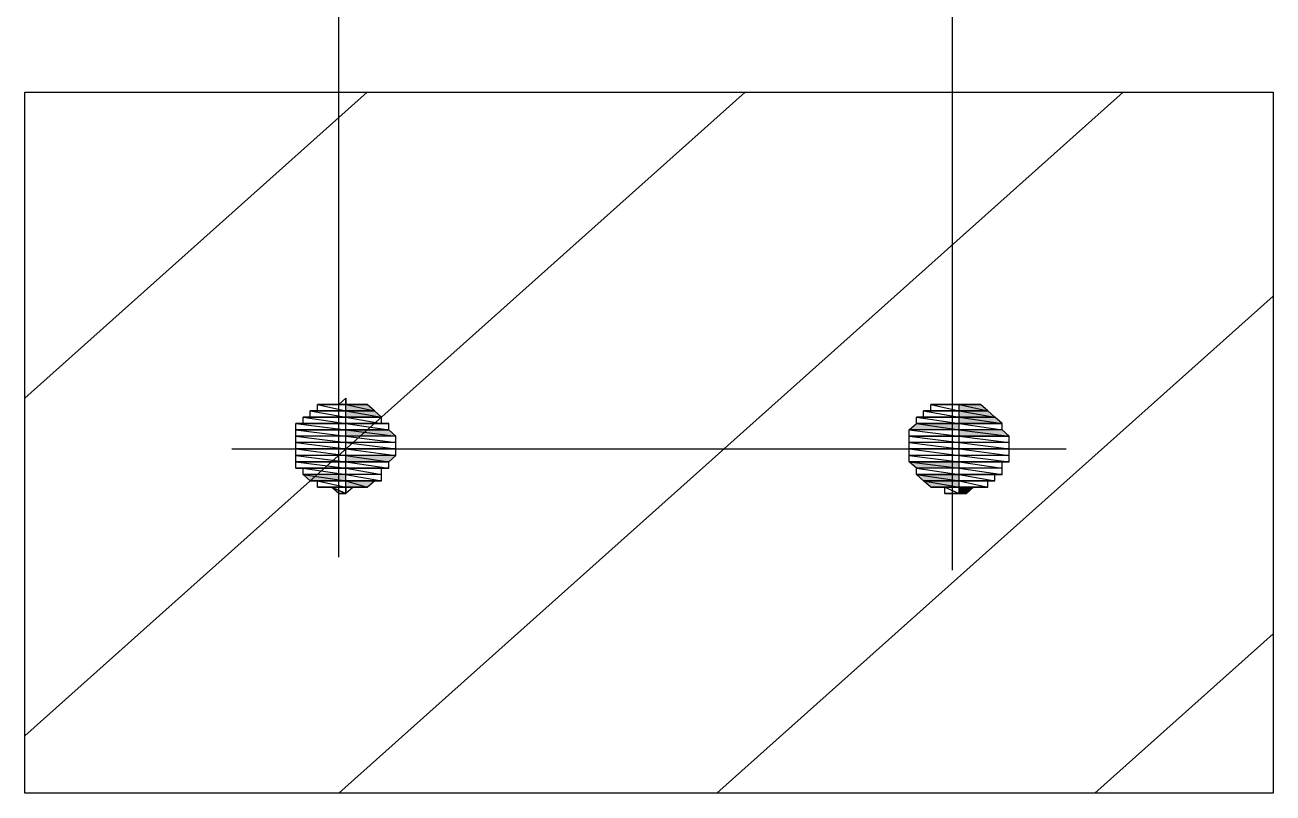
# Model space of a CAD drawing. Header units: millimetres. Extents: x 0 to 420, y 0 to 297.
# Drawn here: x 119.29 to 126.42, y 23 to 27.39 of the extents above; entities that cross this region are included whole.
import ezdxf

# ---------------------------------------------------------------- set-up
doc = ezdxf.new("R2010")
doc.units = ezdxf.units.MM

# ---------------------------------------------------------------- blocks, each defined once
blk = doc.blocks.new('0_TCM_4503_AIVD_AD_NOTE_BLOCK-43707740-2226')
at = {"linetype": 'Continuous'}
for points in [[(121.1269, 25.2197), (121.2899, 25.1833), (121.2491, 25.2197)], [(121.1269, 25.1833), (121.2899, 25.1833), (121.1269, 25.2197)], [(121.1269, 25.1833), (121.3306, 25.147), (121.2899, 25.1833)], [(121.1269, 25.147), (121.3306, 25.147), (121.1269, 25.1833)], [(124.631, 25.2197), (124.794, 25.1833), (124.7533, 25.2197)], [(124.631, 25.1833), (124.794, 25.1833), (124.631, 25.2197)], [(124.631, 25.1833), (124.8348, 25.147), (124.794, 25.1833)], [(124.631, 25.147), (124.8348, 25.147), (124.631, 25.1833)], [(124.3458, 25.0742), (124.631, 25.0742), (124.3866, 25.1106)], [(124.3866, 25.1106), (124.631, 25.0742), (124.631, 25.1106)], [(124.631, 25.147), (124.8755, 25.1106), (124.8348, 25.147)], [(124.631, 25.1106), (124.8755, 25.1106), (124.631, 25.147)], [(121.1269, 25.0742), (121.4121, 25.0378), (121.3714, 25.0742)], [(121.1269, 25.0378), (121.4121, 25.0378), (121.1269, 25.0742)], [(124.631, 25.0742), (124.9163, 25.0378), (124.8755, 25.0742)], [(124.631, 25.0378), (124.9163, 25.0378), (124.631, 25.0742)], [(121.1269, 24.9286), (121.3714, 24.8922), (121.4121, 24.9286)], [(121.1269, 24.8922), (121.3714, 24.8922), (121.1269, 24.9286)], [(124.3458, 24.8922), (124.631, 24.8558), (124.631, 24.8922)], [(124.3866, 24.8558), (124.631, 24.8558), (124.3458, 24.8922)], [(120.8824, 24.8195), (121.1269, 24.7831), (121.1269, 24.8195)], [(120.9232, 24.7831), (121.1269, 24.7831), (120.8824, 24.8195)], [(124.3866, 24.8195), (124.631, 24.7831), (124.631, 24.8195)], [(124.4273, 24.7831), (124.631, 24.7831), (124.3866, 24.8195)], [(121.1269, 24.7831), (121.2491, 24.7467), (121.2899, 24.7831)], [(121.1269, 24.7467), (121.2491, 24.7467), (121.1269, 24.7831)], [(124.4273, 24.7831), (124.631, 24.7467), (124.631, 24.7831)], [(124.4681, 24.7467), (124.631, 24.7467), (124.4273, 24.7831)], [(124.631, 24.7467), (124.6718, 24.7103), (124.7125, 24.7467)], [(124.631, 24.7103), (124.6718, 24.7103), (124.631, 24.7467)]]:
    blk.add_hatch(color=7, dxfattribs=at).paths.add_polyline_path(points)
at = {"color": 7, "linetype": 'Continuous'}
for p, q in [((121.0862, 24.3464), (121.0862, 37.7012)), ((124.5903, 37.7012), (124.5903, 24.2736)), ((119.2933, 23), (119.2933, 27.0028)), ((119.2933, 25.2561), (121.2491, 27.0028)), ((119.2933, 23.3275), (123.4087, 27.0028)), ((119.2933, 27.0028), (126.4239, 27.0028)), ((121.0862, 23), (125.5682, 27.0028)), ((126.4239, 27.0028), (126.4239, 23)), ((123.2457, 23), (126.4239, 25.8383)), ((121.0862, 25.2197), (121.1269, 25.2561)), ((121.1269, 25.2561), (121.1269, 25.2197)), ((121.1269, 25.2197), (121.1269, 25.2561)), ((121.1269, 25.2561), (121.1269, 25.2197)), ((120.9639, 25.1833), (120.9232, 25.1833)), ((120.9232, 25.1833), (121.1269, 25.1833)), ((121.1269, 25.1833), (120.9232, 25.1833)), ((120.9232, 25.1833), (121.1269, 25.147)), ((120.9232, 25.1833), (121.1269, 25.147)), ((120.9232, 25.147), (120.9232, 25.1833)), ((121.1269, 25.2197), (120.9639, 25.2197)), ((120.9639, 25.2197), (121.0047, 25.2197)), ((121.1269, 25.2197), (120.9639, 25.2197)), ((120.9639, 25.2197), (121.1269, 25.1833)), ((120.9639, 25.2197), (121.1269, 25.1833)), ((120.9639, 25.1833), (120.9639, 25.2197)), ((121.1269, 25.1833), (120.9639, 25.1833)), ((121.1269, 25.1833), (120.9639, 25.1833)), ((120.9639, 25.1833), (121.1269, 25.1833)), ((121.1269, 25.1833), (120.9639, 25.1833)), ((121.1269, 25.2197), (121.0047, 25.2197)), ((121.0047, 25.2197), (121.0454, 25.2197)), ((121.1269, 25.2197), (121.0047, 25.2197)), ((121.0047, 25.2197), (121.1269, 25.2197)), ((121.0047, 25.2197), (121.1269, 25.2197)), ((121.0862, 25.2197), (121.0454, 25.2197)), ((121.0454, 25.2197), (121.1269, 25.2197)), ((121.1269, 25.2197), (121.0454, 25.2197)), ((121.0454, 25.2197), (121.1269, 25.2197)), ((121.1269, 25.2197), (121.0454, 25.2197)), ((121.0454, 25.2197), (121.1269, 25.2197)), ((121.0454, 25.2197), (121.1269, 25.2197)), ((121.0454, 25.2197), (121.1269, 25.2197)), ((121.1269, 25.2197), (121.0454, 25.2197)), ((121.1269, 25.2197), (121.0862, 25.2197)), ((121.1269, 25.2197), (121.0862, 25.2197)), ((121.0862, 25.2197), (121.1269, 25.2197)), ((121.1269, 25.2197), (121.0862, 25.2197)), ((121.1269, 25.2197), (121.1676, 25.2197)), ((121.1676, 25.2197), (121.1269, 25.2197)), ((121.1676, 25.2197), (121.1269, 25.2197)), ((121.1269, 25.2197), (121.1676, 25.2197)), ((121.2084, 25.2197), (121.1269, 25.2197)), ((121.1269, 25.2197), (121.2084, 25.2197)), ((121.1269, 25.2197), (121.2084, 25.2197)), ((121.2084, 25.2197), (121.1269, 25.2197)), ((121.2084, 25.2197), (121.1269, 25.2197)), ((121.1269, 25.2197), (121.2084, 25.2197)), ((121.2084, 25.2197), (121.1269, 25.2197)), ((121.1269, 25.2197), (121.1676, 25.2197)), ((121.2491, 25.2197), (121.1269, 25.2197)), ((121.1269, 25.2197), (121.2491, 25.2197)), ((121.2491, 25.2197), (121.1269, 25.2197)), ((121.1269, 25.2197), (121.2084, 25.2197)), ((121.2491, 25.2197), (121.1269, 25.2197)), ((121.1269, 25.2197), (121.2899, 25.1833)), ((121.1269, 25.2197), (121.2899, 25.1833)), ((121.1269, 25.1833), (121.1269, 25.2197)), ((121.1269, 25.1833), (121.1269, 25.2197)), ((121.2899, 25.1833), (121.1269, 25.1833)), ((121.2899, 25.1833), (121.1269, 25.1833)), ((121.1269, 25.1833), (121.2899, 25.1833)), ((121.1269, 25.1833), (121.2899, 25.1833)), ((121.2899, 25.1833), (121.1269, 25.1833)), ((121.2899, 25.1833), (121.1269, 25.1833)), ((121.1269, 25.1833), (121.3306, 25.147)), ((121.1269, 25.1833), (121.3306, 25.147)), ((121.1269, 25.147), (121.1269, 25.1833)), ((121.1269, 25.147), (121.1269, 25.1833)), ((121.1676, 25.2197), (121.2084, 25.2197)), ((121.2084, 25.2197), (121.2491, 25.2197)), ((121.2899, 25.1833), (121.2491, 25.2197)), ((121.3306, 25.147), (121.2899, 25.1833)), ((124.4681, 25.1833), (124.4273, 25.1833)), ((124.4273, 25.1833), (124.631, 25.1833)), ((124.631, 25.1833), (124.4273, 25.1833)), ((124.4273, 25.1833), (124.631, 25.147)), ((124.4273, 25.1833), (124.631, 25.147)), ((124.4273, 25.147), (124.4273, 25.1833)), ((124.631, 25.2197), (124.4681, 25.2197)), ((124.4681, 25.2197), (124.5088, 25.2197)), ((124.631, 25.2197), (124.4681, 25.2197)), ((124.4681, 25.2197), (124.631, 25.1833)), ((124.4681, 25.2197), (124.631, 25.1833)), ((124.4681, 25.1833), (124.4681, 25.2197)), ((124.631, 25.1833), (124.4681, 25.1833)), ((124.631, 25.1833), (124.4681, 25.1833)), ((124.4681, 25.1833), (124.631, 25.1833)), ((124.631, 25.1833), (124.4681, 25.1833)), ((124.631, 25.2197), (124.5088, 25.2197)), ((124.5088, 25.2197), (124.5495, 25.2197)), ((124.631, 25.2197), (124.5088, 25.2197)), ((124.5088, 25.2197), (124.631, 25.2197)), ((124.5088, 25.2197), (124.631, 25.2197)), ((124.631, 25.2197), (124.5495, 25.2197)), ((124.5495, 25.2197), (124.5903, 25.2197)), ((124.631, 25.2197), (124.5495, 25.2197)), ((124.5495, 25.2197), (124.631, 25.2197)), ((124.631, 25.2197), (124.5495, 25.2197)), ((124.5495, 25.2197), (124.631, 25.2197)), ((124.5495, 25.2197), (124.631, 25.2197)), ((124.5495, 25.2197), (124.631, 25.2197)), ((124.631, 25.2197), (124.5495, 25.2197)), ((124.5903, 25.2197), (124.631, 25.2197)), ((124.631, 25.2197), (124.5903, 25.2197)), ((124.5903, 25.2197), (124.631, 25.2197)), ((124.5903, 25.2197), (124.631, 25.2197)), ((124.631, 25.2197), (124.5903, 25.2197)), ((124.631, 25.1833), (124.631, 25.2197)), ((124.631, 25.2197), (124.6718, 25.2197)), ((124.6718, 25.2197), (124.631, 25.2197)), ((124.6718, 25.2197), (124.631, 25.2197)), ((124.631, 25.2197), (124.6718, 25.2197)), ((124.7125, 25.2197), (124.631, 25.2197)), ((124.631, 25.2197), (124.7125, 25.2197)), ((124.631, 25.2197), (124.7125, 25.2197)), ((124.7125, 25.2197), (124.631, 25.2197)), ((124.7125, 25.2197), (124.631, 25.2197)), ((124.631, 25.2197), (124.7125, 25.2197)), ((124.7125, 25.2197), (124.631, 25.2197)), ((124.631, 25.2197), (124.6718, 25.2197)), ((124.7533, 25.2197), (124.631, 25.2197)), ((124.631, 25.2197), (124.7533, 25.2197)), ((124.7533, 25.2197), (124.631, 25.2197)), ((124.631, 25.2197), (124.7125, 25.2197)), ((124.7533, 25.2197), (124.631, 25.2197)), ((124.631, 25.2197), (124.794, 25.1833)), ((124.631, 25.2197), (124.794, 25.1833)), ((124.631, 25.1833), (124.631, 25.2197)), ((124.631, 25.147), (124.631, 25.1833)), ((124.794, 25.1833), (124.631, 25.1833)), ((124.794, 25.1833), (124.631, 25.1833)), ((124.631, 25.1833), (124.794, 25.1833)), ((124.631, 25.1833), (124.794, 25.1833)), ((124.794, 25.1833), (124.631, 25.1833)), ((124.794, 25.1833), (124.631, 25.1833)), ((124.631, 25.1833), (124.8348, 25.147)), ((124.631, 25.1833), (124.8348, 25.147)), ((124.631, 25.147), (124.631, 25.1833)), ((124.6718, 25.2197), (124.7125, 25.2197)), ((124.7125, 25.2197), (124.7533, 25.2197)), ((124.794, 25.1833), (124.7533, 25.2197)), ((124.8348, 25.147), (124.794, 25.1833)), ((120.8824, 25.1106), (120.8417, 25.1106)), ((120.8417, 25.1106), (121.1269, 25.1106)), ((121.1269, 25.1106), (120.8417, 25.1106)), ((120.8417, 25.1106), (121.1269, 25.0742)), ((120.8417, 25.1106), (121.1269, 25.0742)), ((120.8417, 25.0742), (120.8417, 25.1106)), ((120.9232, 25.147), (120.8824, 25.147)), ((120.8824, 25.147), (121.1269, 25.147)), ((121.1269, 25.147), (120.8824, 25.147)), ((120.8824, 25.147), (121.1269, 25.1106)), ((120.8824, 25.147), (121.1269, 25.1106)), ((120.8824, 25.1106), (120.8824, 25.147)), ((121.1269, 25.1106), (120.8824, 25.1106)), ((121.1269, 25.1106), (120.8824, 25.1106)), ((120.8824, 25.1106), (121.1269, 25.1106)), ((121.1269, 25.1106), (120.8824, 25.1106)), ((121.1269, 25.147), (120.9232, 25.147)), ((121.1269, 25.147), (120.9232, 25.147)), ((120.9232, 25.147), (121.1269, 25.147)), ((121.1269, 25.147), (120.9232, 25.147)), ((121.3306, 25.147), (121.1269, 25.147)), ((121.3306, 25.147), (121.1269, 25.147)), ((121.1269, 25.147), (121.3306, 25.147)), ((121.1269, 25.147), (121.3306, 25.147)), ((121.3306, 25.147), (121.1269, 25.147)), ((121.3306, 25.147), (121.1269, 25.147)), ((121.1269, 25.147), (121.3306, 25.1106)), ((121.1269, 25.147), (121.3306, 25.1106)), ((121.1269, 25.1106), (121.1269, 25.147)), ((121.1269, 25.1106), (121.1269, 25.147)), ((121.3306, 25.1106), (121.1269, 25.1106)), ((121.3714, 25.1106), (121.1269, 25.1106)), ((121.1269, 25.1106), (121.3714, 25.1106)), ((121.3714, 25.1106), (121.1269, 25.1106)), ((121.1269, 25.1106), (121.3306, 25.1106)), ((121.3714, 25.1106), (121.1269, 25.1106)), ((121.1269, 25.1106), (121.3714, 25.0742)), ((121.1269, 25.1106), (121.3714, 25.0742)), ((121.1269, 25.0742), (121.1269, 25.1106)), ((121.1269, 25.0742), (121.1269, 25.1106)), ((121.3306, 25.1106), (121.3306, 25.147)), ((121.3306, 25.1106), (121.3714, 25.1106)), ((121.3714, 25.0742), (121.3714, 25.1106)), ((124.3458, 25.0742), (124.3866, 25.1106)), ((124.4273, 25.147), (124.3866, 25.147)), ((124.3866, 25.147), (124.631, 25.147)), ((124.631, 25.147), (124.3866, 25.147)), ((124.3866, 25.147), (124.631, 25.1106)), ((124.3866, 25.147), (124.631, 25.1106)), ((124.3866, 25.1106), (124.3866, 25.147)), ((124.631, 25.1106), (124.3866, 25.1106)), ((124.631, 25.1106), (124.3866, 25.1106)), ((124.3866, 25.1106), (124.631, 25.1106)), ((124.3866, 25.1106), (124.631, 25.1106)), ((124.631, 25.1106), (124.3866, 25.1106)), ((124.631, 25.1106), (124.3866, 25.1106)), ((124.3866, 25.1106), (124.631, 25.0742)), ((124.3866, 25.1106), (124.631, 25.0742)), ((124.631, 25.147), (124.4273, 25.147)), ((124.631, 25.147), (124.4273, 25.147)), ((124.4273, 25.147), (124.631, 25.147)), ((124.631, 25.147), (124.4273, 25.147)), ((124.631, 25.1106), (124.631, 25.147)), ((124.8348, 25.147), (124.631, 25.147)), ((124.8348, 25.147), (124.631, 25.147)), ((124.631, 25.147), (124.8348, 25.147)), ((124.631, 25.147), (124.8348, 25.147)), ((124.8348, 25.147), (124.631, 25.147)), ((124.8348, 25.147), (124.631, 25.147)), ((124.631, 25.147), (124.8755, 25.1106)), ((124.631, 25.147), (124.8755, 25.1106)), ((124.631, 25.1106), (124.631, 25.147)), ((124.631, 25.0742), (124.631, 25.1106)), ((124.8755, 25.1106), (124.631, 25.1106)), ((124.8755, 25.1106), (124.631, 25.1106)), ((124.631, 25.1106), (124.8755, 25.1106)), ((124.631, 25.1106), (124.8755, 25.1106)), ((124.8755, 25.1106), (124.631, 25.1106)), ((124.8755, 25.1106), (124.631, 25.1106)), ((124.631, 25.1106), (124.8755, 25.0742)), ((124.631, 25.1106), (124.8755, 25.0742)), ((124.631, 25.0742), (124.631, 25.1106)), ((124.8755, 25.1106), (124.8348, 25.147)), ((124.8755, 25.0742), (124.8755, 25.1106)), ((121.1269, 25.0742), (120.8417, 25.0742)), ((121.1269, 25.0742), (120.8417, 25.0742)), ((120.8417, 25.0742), (121.1269, 25.0742)), ((120.8417, 25.0742), (121.1269, 25.0742)), ((121.1269, 25.0742), (120.8417, 25.0742)), ((121.1269, 25.0742), (120.8417, 25.0742)), ((120.8417, 25.0742), (121.1269, 25.0378)), ((120.8417, 25.0742), (121.1269, 25.0378)), ((120.8417, 25.0378), (120.8417, 25.0742)), ((121.1269, 25.0378), (120.8417, 25.0378)), ((121.1269, 25.0378), (120.8417, 25.0378)), ((120.8417, 25.0378), (121.1269, 25.0014)), ((120.8417, 25.0378), (121.1269, 25.0014)), ((120.8417, 25.0014), (120.8417, 25.0378)), ((121.3714, 25.0742), (121.1269, 25.0742)), ((121.3714, 25.0742), (121.1269, 25.0742)), ((121.1269, 25.0742), (121.3714, 25.0742)), ((121.1269, 25.0742), (121.3714, 25.0742)), ((121.3714, 25.0742), (121.1269, 25.0742)), ((121.3714, 25.0742), (121.1269, 25.0742)), ((121.1269, 25.0742), (121.4121, 25.0378)), ((121.1269, 25.0742), (121.4121, 25.0378)), ((121.1269, 25.0378), (121.1269, 25.0742)), ((121.1269, 25.0378), (121.1269, 25.0742)), ((121.4121, 25.0378), (121.1269, 25.0378)), ((121.4121, 25.0378), (121.1269, 25.0378)), ((121.1269, 25.0378), (121.4121, 25.0014)), ((121.1269, 25.0378), (121.4121, 25.0014)), ((121.1269, 25.0014), (121.1269, 25.0378)), ((121.1269, 25.0014), (121.1269, 25.0378)), ((121.4121, 25.0378), (121.3714, 25.0742)), ((121.4121, 25.0014), (121.4121, 25.0378)), ((124.631, 25.0742), (124.3458, 25.0742)), ((124.631, 25.0742), (124.3458, 25.0742)), ((124.3458, 25.0742), (124.631, 25.0378)), ((124.3458, 25.0742), (124.631, 25.0378)), ((124.3458, 25.0378), (124.3458, 25.0742)), ((124.631, 25.0378), (124.3458, 25.0378)), ((124.631, 25.0378), (124.3458, 25.0378)), ((124.3458, 25.0378), (124.631, 25.0378)), ((124.3458, 25.0378), (124.631, 25.0378)), ((124.631, 25.0378), (124.3458, 25.0378)), ((124.631, 25.0378), (124.3458, 25.0378)), ((124.3458, 25.0378), (124.631, 25.0014)), ((124.3458, 25.0378), (124.631, 25.0014)), ((124.3458, 25.0014), (124.3458, 25.0378)), ((124.631, 25.0378), (124.631, 25.0742)), ((124.8755, 25.0742), (124.631, 25.0742)), ((124.8755, 25.0742), (124.631, 25.0742)), ((124.631, 25.0742), (124.9163, 25.0378)), ((124.631, 25.0742), (124.9163, 25.0378)), ((124.631, 25.0378), (124.631, 25.0742)), ((124.631, 25.0014), (124.631, 25.0378)), ((124.9163, 25.0378), (124.631, 25.0378)), ((124.9163, 25.0378), (124.631, 25.0378)), ((124.631, 25.0378), (124.9163, 25.0378)), ((124.631, 25.0378), (124.9163, 25.0378)), ((124.9163, 25.0378), (124.631, 25.0378)), ((124.9163, 25.0378), (124.631, 25.0378)), ((124.631, 25.0378), (124.9163, 25.0014)), ((124.631, 25.0378), (124.9163, 25.0014)), ((124.631, 25.0014), (124.631, 25.0378)), ((124.9163, 25.0378), (124.8755, 25.0742)), ((124.9163, 25.0014), (124.9163, 25.0378)), ((120.475, 24.965), (125.2422, 24.965)), ((121.1269, 25.0014), (120.8417, 25.0014)), ((121.1269, 25.0014), (120.8417, 25.0014)), ((120.8417, 25.0014), (121.1269, 24.965)), ((120.8417, 25.0014), (121.1269, 24.965)), ((120.8417, 24.965), (120.8417, 25.0014)), ((121.1269, 24.965), (120.8417, 24.965)), ((121.1269, 24.965), (120.8417, 24.965)), ((120.8417, 24.965), (121.1269, 24.965)), ((120.8417, 24.965), (121.1269, 24.965)), ((121.1269, 24.965), (120.8417, 24.965)), ((121.1269, 24.965), (120.8417, 24.965)), ((120.8417, 24.965), (121.1269, 24.9286)), ((120.8417, 24.965), (121.1269, 24.9286)), ((120.8417, 24.9286), (120.8417, 24.965)), ((121.4121, 25.0014), (121.1269, 25.0014)), ((121.4121, 25.0014), (121.1269, 25.0014)), ((121.1269, 25.0014), (121.4121, 24.965)), ((121.1269, 25.0014), (121.4121, 24.965)), ((121.1269, 24.965), (121.1269, 25.0014)), ((121.1269, 24.965), (121.1269, 25.0014)), ((121.4121, 24.965), (121.1269, 24.965)), ((121.4121, 24.965), (121.1269, 24.965)), ((121.1269, 24.965), (121.4121, 24.965)), ((121.1269, 24.965), (121.4121, 24.965)), ((121.4121, 24.965), (121.1269, 24.965)), ((121.4121, 24.965), (121.1269, 24.965)), ((121.1269, 24.965), (121.4121, 24.9286)), ((121.1269, 24.965), (121.4121, 24.9286)), ((121.1269, 24.9286), (121.1269, 24.965)), ((121.1269, 24.9286), (121.1269, 24.965)), ((121.4121, 24.965), (121.4121, 25.0014)), ((121.4121, 24.9286), (121.4121, 24.965)), ((124.631, 25.0014), (124.3458, 25.0014)), ((124.631, 25.0014), (124.3458, 25.0014)), ((124.3458, 25.0014), (124.631, 24.965)), ((124.3458, 25.0014), (124.631, 24.965)), ((124.3458, 24.965), (124.3458, 25.0014)), ((124.631, 24.965), (124.3458, 24.965)), ((124.631, 24.965), (124.3458, 24.965)), ((124.3458, 24.965), (124.631, 24.965)), ((124.3458, 24.965), (124.631, 24.965)), ((124.631, 24.965), (124.3458, 24.965)), ((124.631, 24.965), (124.3458, 24.965)), ((124.3458, 24.965), (124.631, 24.9286)), ((124.3458, 24.965), (124.631, 24.9286)), ((124.3458, 24.9286), (124.3458, 24.965)), ((124.631, 24.965), (124.631, 25.0014)), ((124.9163, 25.0014), (124.631, 25.0014)), ((124.9163, 25.0014), (124.631, 25.0014)), ((124.631, 25.0014), (124.9163, 24.965)), ((124.631, 25.0014), (124.9163, 24.965)), ((124.631, 24.965), (124.631, 25.0014)), ((124.631, 24.9286), (124.631, 24.965)), ((124.9163, 24.965), (124.631, 24.965)), ((124.9163, 24.965), (124.631, 24.965)), ((124.631, 24.965), (124.9163, 24.965)), ((124.631, 24.965), (124.9163, 24.965)), ((124.9163, 24.965), (124.631, 24.965)), ((124.9163, 24.965), (124.631, 24.965)), ((124.631, 24.965), (124.9163, 24.9286)), ((124.631, 24.965), (124.9163, 24.9286)), ((124.631, 24.9286), (124.631, 24.965)), ((124.9163, 24.965), (124.9163, 25.0014)), ((124.9163, 24.9286), (124.9163, 24.965)), ((121.1269, 24.9286), (120.8417, 24.9286)), ((121.1269, 24.9286), (120.8417, 24.9286)), ((120.8417, 24.9286), (121.1269, 24.8922)), ((120.8417, 24.9286), (121.1269, 24.8922)), ((120.8417, 24.8922), (120.8417, 24.9286)), ((121.1269, 24.8922), (120.8417, 24.8922)), ((121.1269, 24.8922), (120.8417, 24.8922)), ((120.8417, 24.8922), (121.1269, 24.8922)), ((120.8417, 24.8922), (121.1269, 24.8922)), ((121.1269, 24.8922), (120.8417, 24.8922)), ((121.1269, 24.8922), (120.8417, 24.8922)), ((120.8417, 24.8922), (121.1269, 24.8558)), ((120.8417, 24.8922), (121.1269, 24.8558)), ((120.8417, 24.8558), (120.8417, 24.8922)), ((121.4121, 24.9286), (121.1269, 24.9286)), ((121.4121, 24.9286), (121.1269, 24.9286)), ((121.1269, 24.9286), (121.3714, 24.8922)), ((121.1269, 24.9286), (121.3714, 24.8922)), ((121.1269, 24.8922), (121.1269, 24.9286)), ((121.1269, 24.8922), (121.1269, 24.9286)), ((121.3714, 24.8922), (121.1269, 24.8922)), ((121.3714, 24.8922), (121.1269, 24.8922)), ((121.1269, 24.8922), (121.3714, 24.8922)), ((121.1269, 24.8922), (121.3714, 24.8922)), ((121.3714, 24.8922), (121.1269, 24.8922)), ((121.3714, 24.8922), (121.1269, 24.8922)), ((121.1269, 24.8922), (121.3714, 24.8558)), ((121.1269, 24.8922), (121.3714, 24.8558)), ((121.1269, 24.8558), (121.1269, 24.8922)), ((121.1269, 24.8558), (121.1269, 24.8922)), ((121.3714, 24.8922), (121.4121, 24.9286)), ((121.3714, 24.8558), (121.3714, 24.8922)), ((124.631, 24.9286), (124.3458, 24.9286)), ((124.631, 24.9286), (124.3458, 24.9286)), ((124.3458, 24.9286), (124.631, 24.8922)), ((124.3458, 24.9286), (124.631, 24.8922)), ((124.3458, 24.8922), (124.3458, 24.9286)), ((124.631, 24.8922), (124.3458, 24.8922)), ((124.631, 24.8922), (124.3458, 24.8922)), ((124.3458, 24.8922), (124.631, 24.8922)), ((124.3458, 24.8922), (124.631, 24.8922)), ((124.631, 24.8922), (124.3458, 24.8922)), ((124.631, 24.8922), (124.3458, 24.8922)), ((124.3458, 24.8922), (124.631, 24.8558)), ((124.3458, 24.8922), (124.631, 24.8558)), ((124.3866, 24.8558), (124.3458, 24.8922)), ((124.631, 24.8922), (124.631, 24.9286)), ((124.9163, 24.9286), (124.631, 24.9286)), ((124.9163, 24.9286), (124.631, 24.9286)), ((124.631, 24.9286), (124.9163, 24.8922)), ((124.631, 24.9286), (124.9163, 24.8922)), ((124.631, 24.8922), (124.631, 24.9286)), ((124.631, 24.8558), (124.631, 24.8922)), ((124.9163, 24.8922), (124.631, 24.8922)), ((124.8755, 24.8922), (124.631, 24.8922)), ((124.631, 24.8922), (124.8755, 24.8922)), ((124.8755, 24.8922), (124.631, 24.8922)), ((124.631, 24.8922), (124.9163, 24.8922)), ((124.8755, 24.8922), (124.631, 24.8922)), ((124.631, 24.8922), (124.8755, 24.8558)), ((124.631, 24.8922), (124.8755, 24.8558)), ((124.631, 24.8558), (124.631, 24.8922)), ((124.9163, 24.8922), (124.8755, 24.8922)), ((124.8755, 24.8558), (124.8755, 24.8922)), ((124.9163, 24.8922), (124.9163, 24.9286)), ((121.1269, 24.8558), (120.8417, 24.8558)), ((121.1269, 24.8558), (120.8417, 24.8558)), ((120.8417, 24.8558), (120.8824, 24.8558)), ((120.8417, 24.8558), (121.1269, 24.8558)), ((121.1269, 24.8558), (120.8417, 24.8558)), ((120.8824, 24.8558), (121.1269, 24.8558)), ((121.1269, 24.8558), (120.8824, 24.8558)), ((120.8824, 24.8558), (121.1269, 24.8195)), ((120.8824, 24.8558), (121.1269, 24.8195)), ((120.8824, 24.8195), (120.8824, 24.8558)), ((120.8824, 24.8195), (121.1269, 24.7831)), ((120.9232, 24.7831), (120.8824, 24.8195)), ((121.1269, 24.8195), (120.8824, 24.8195)), ((121.1269, 24.8195), (120.8824, 24.8195)), ((120.8824, 24.8195), (121.1269, 24.7831)), ((121.3714, 24.8558), (121.1269, 24.8558)), ((121.3306, 24.8558), (121.1269, 24.8558)), ((121.1269, 24.8558), (121.3306, 24.8558)), ((121.3306, 24.8558), (121.1269, 24.8558)), ((121.1269, 24.8558), (121.3714, 24.8558)), ((121.3306, 24.8558), (121.1269, 24.8558)), ((121.1269, 24.8558), (121.3306, 24.8195)), ((121.1269, 24.8558), (121.3306, 24.8195)), ((121.1269, 24.8195), (121.1269, 24.8558)), ((121.1269, 24.8195), (121.1269, 24.8558)), ((121.3306, 24.8195), (121.1269, 24.8195)), ((121.3306, 24.8195), (121.1269, 24.8195)), ((121.1269, 24.8195), (121.3306, 24.7831)), ((121.1269, 24.8195), (121.3306, 24.7831)), ((121.1269, 24.7831), (121.1269, 24.8195)), ((121.1269, 24.7831), (121.1269, 24.8195)), ((121.3714, 24.8558), (121.3306, 24.8558)), ((121.3306, 24.8195), (121.3306, 24.8558)), ((121.3306, 24.7831), (121.3306, 24.8195)), ((124.631, 24.8558), (124.3866, 24.8558)), ((124.631, 24.8558), (124.3866, 24.8558)), ((124.3866, 24.8558), (124.631, 24.8195)), ((124.3866, 24.8558), (124.631, 24.8195)), ((124.3866, 24.8195), (124.3866, 24.8558)), ((124.631, 24.8195), (124.3866, 24.8195)), ((124.631, 24.8195), (124.3866, 24.8195)), ((124.3866, 24.8195), (124.631, 24.8195)), ((124.3866, 24.8195), (124.631, 24.8195)), ((124.631, 24.8195), (124.3866, 24.8195)), ((124.631, 24.8195), (124.3866, 24.8195)), ((124.3866, 24.8195), (124.631, 24.7831)), ((124.3866, 24.8195), (124.631, 24.7831)), ((124.4273, 24.7831), (124.3866, 24.8195)), ((124.631, 24.8195), (124.631, 24.8558)), ((124.8755, 24.8558), (124.631, 24.8558)), ((124.8755, 24.8558), (124.631, 24.8558)), ((124.631, 24.8558), (124.8755, 24.8195)), ((124.631, 24.8558), (124.8755, 24.8195)), ((124.631, 24.8195), (124.631, 24.8558)), ((124.631, 24.7831), (124.631, 24.8195)), ((124.8755, 24.8195), (124.631, 24.8195)), ((124.8348, 24.8195), (124.631, 24.8195)), ((124.631, 24.8195), (124.8348, 24.8195)), ((124.8348, 24.8195), (124.631, 24.8195)), ((124.631, 24.8195), (124.8755, 24.8195)), ((124.8348, 24.8195), (124.631, 24.8195)), ((124.631, 24.8195), (124.8348, 24.7831)), ((124.631, 24.8195), (124.8348, 24.7831)), ((124.631, 24.7831), (124.631, 24.8195)), ((124.8755, 24.8195), (124.8348, 24.8195)), ((124.8348, 24.7831), (124.8348, 24.8195)), ((124.8755, 24.8195), (124.8755, 24.8558)), ((121.1269, 24.7831), (120.9232, 24.7831)), ((121.1269, 24.7831), (120.9232, 24.7831)), ((120.9232, 24.7831), (121.1269, 24.7831)), ((120.9232, 24.7831), (121.1269, 24.7831)), ((121.1269, 24.7831), (120.9232, 24.7831)), ((121.1269, 24.7831), (120.9232, 24.7831)), ((120.9232, 24.7831), (121.1269, 24.7831)), ((120.9232, 24.7831), (121.1269, 24.7831)), ((120.9639, 24.7831), (120.9232, 24.7831)), ((121.1269, 24.7831), (120.9639, 24.7831)), ((121.1269, 24.7831), (120.9639, 24.7831)), ((120.9639, 24.7831), (121.1269, 24.7467)), ((120.9639, 24.7831), (121.1269, 24.7467)), ((120.9639, 24.7467), (120.9639, 24.7831)), ((121.1269, 24.7467), (120.9639, 24.7467)), ((121.1269, 24.7467), (120.9639, 24.7467)), ((120.9639, 24.7467), (121.0047, 24.7467)), ((120.9639, 24.7467), (121.1269, 24.7467)), ((121.1269, 24.7467), (120.9639, 24.7467)), ((121.0047, 24.7467), (121.1269, 24.7467)), ((121.1269, 24.7467), (121.0047, 24.7467)), ((121.0047, 24.7467), (121.1269, 24.7467)), ((121.0047, 24.7467), (121.1269, 24.7467)), ((121.0454, 24.7467), (121.0047, 24.7467)), ((121.1269, 24.7467), (121.0454, 24.7467)), ((121.1269, 24.7467), (121.0454, 24.7467)), ((121.0454, 24.7467), (121.1269, 24.7467)), ((121.0454, 24.7467), (121.1269, 24.7467)), ((121.1269, 24.7467), (121.0454, 24.7467)), ((121.0862, 24.7103), (121.0454, 24.7467)), ((121.0454, 24.7467), (121.1269, 24.7103)), ((121.0454, 24.7467), (121.1269, 24.7467)), ((121.1269, 24.7103), (121.0454, 24.7467)), ((121.1269, 24.7467), (121.1269, 24.7831)), ((121.3306, 24.7831), (121.1269, 24.7831)), ((121.2899, 24.7831), (121.1269, 24.7831)), ((121.1269, 24.7831), (121.2899, 24.7831)), ((121.1269, 24.7831), (121.2899, 24.7831)), ((121.2899, 24.7831), (121.1269, 24.7831)), ((121.2899, 24.7831), (121.1269, 24.7831)), ((121.1269, 24.7831), (121.2899, 24.7831)), ((121.2899, 24.7831), (121.1269, 24.7831)), ((121.1269, 24.7831), (121.3306, 24.7831)), ((121.2899, 24.7831), (121.1269, 24.7831)), ((121.1269, 24.7831), (121.2491, 24.7467)), ((121.1269, 24.7831), (121.2491, 24.7467)), ((121.1269, 24.7467), (121.1269, 24.7831)), ((121.1269, 24.7467), (121.1269, 24.7103)), ((121.2491, 24.7467), (121.1269, 24.7467)), ((121.2084, 24.7467), (121.1269, 24.7467)), ((121.1269, 24.7467), (121.2084, 24.7467)), ((121.1269, 24.7467), (121.2084, 24.7467)), ((121.2084, 24.7467), (121.1269, 24.7467)), ((121.2084, 24.7467), (121.1269, 24.7467)), ((121.1269, 24.7467), (121.2084, 24.7467)), ((121.2084, 24.7467), (121.1269, 24.7467)), ((121.1269, 24.7467), (121.2491, 24.7467)), ((121.1676, 24.7467), (121.1269, 24.7467)), ((121.1269, 24.7467), (121.1676, 24.7467)), ((121.1676, 24.7467), (121.1269, 24.7467)), ((121.1269, 24.7467), (121.2084, 24.7467)), ((121.1269, 24.7103), (121.1269, 24.7467)), ((121.1269, 24.7467), (121.1269, 24.7103)), ((121.1269, 24.7103), (121.1269, 24.7467)), ((121.1269, 24.7467), (121.1676, 24.7467)), ((121.1676, 24.7467), (121.1269, 24.7103)), ((121.2084, 24.7467), (121.1676, 24.7467)), ((121.2491, 24.7467), (121.2084, 24.7467)), ((121.2491, 24.7467), (121.2899, 24.7831)), ((121.3306, 24.7831), (121.2899, 24.7831)), ((124.631, 24.7831), (124.4273, 24.7831)), ((124.631, 24.7831), (124.4273, 24.7831)), ((124.4273, 24.7831), (124.631, 24.7831)), ((124.4273, 24.7831), (124.631, 24.7831)), ((124.631, 24.7831), (124.4273, 24.7831)), ((124.631, 24.7831), (124.4273, 24.7831)), ((124.4273, 24.7831), (124.631, 24.7467)), ((124.4273, 24.7831), (124.631, 24.7467)), ((124.4681, 24.7467), (124.4273, 24.7831)), ((124.631, 24.7467), (124.4681, 24.7467)), ((124.631, 24.7467), (124.4681, 24.7467)), ((124.4681, 24.7467), (124.631, 24.7467)), ((124.4681, 24.7467), (124.631, 24.7467)), ((124.631, 24.7467), (124.4681, 24.7467)), ((124.631, 24.7467), (124.4681, 24.7467)), ((124.4681, 24.7467), (124.631, 24.7467)), ((124.4681, 24.7467), (124.631, 24.7467)), ((124.5088, 24.7467), (124.4681, 24.7467)), ((124.631, 24.7467), (124.5088, 24.7467)), ((124.631, 24.7467), (124.5088, 24.7467)), ((124.5088, 24.7467), (124.5495, 24.7467)), ((124.5088, 24.7467), (124.631, 24.7467)), ((124.631, 24.7467), (124.5088, 24.7467)), ((124.5495, 24.7467), (124.631, 24.7467)), ((124.631, 24.7467), (124.5495, 24.7467)), ((124.5495, 24.7467), (124.631, 24.7103)), ((124.5495, 24.7467), (124.631, 24.7103)), ((124.5495, 24.7103), (124.5495, 24.7467)), ((124.631, 24.7467), (124.631, 24.7831)), ((124.8348, 24.7831), (124.631, 24.7831)), ((124.794, 24.7831), (124.631, 24.7831)), ((124.631, 24.7831), (124.794, 24.7831)), ((124.794, 24.7831), (124.631, 24.7831)), ((124.631, 24.7831), (124.8348, 24.7831)), ((124.794, 24.7831), (124.631, 24.7831)), ((124.631, 24.7831), (124.794, 24.7467)), ((124.631, 24.7831), (124.794, 24.7467)), ((124.631, 24.7467), (124.631, 24.7831)), ((124.631, 24.7103), (124.631, 24.7467)), ((124.794, 24.7467), (124.631, 24.7467)), ((124.7533, 24.7467), (124.631, 24.7467)), ((124.631, 24.7467), (124.7533, 24.7467)), ((124.7533, 24.7467), (124.631, 24.7467)), ((124.631, 24.7467), (124.794, 24.7467)), ((124.7125, 24.7467), (124.631, 24.7467)), ((124.631, 24.7467), (124.7125, 24.7467)), ((124.631, 24.7467), (124.7125, 24.7467)), ((124.7125, 24.7467), (124.631, 24.7467)), ((124.7125, 24.7467), (124.631, 24.7467)), ((124.631, 24.7467), (124.7125, 24.7467)), ((124.7125, 24.7467), (124.631, 24.7467)), ((124.631, 24.7467), (124.7533, 24.7467)), ((124.7125, 24.7467), (124.631, 24.7467)), ((124.631, 24.7467), (124.6718, 24.7103)), ((124.631, 24.7467), (124.6718, 24.7103)), ((124.631, 24.7103), (124.631, 24.7467)), ((124.6718, 24.7103), (124.7125, 24.7467)), ((124.7533, 24.7467), (124.7125, 24.7467)), ((124.794, 24.7467), (124.7533, 24.7467)), ((124.8348, 24.7831), (124.794, 24.7831)), ((124.794, 24.7467), (124.794, 24.7831)), ((121.1269, 24.7103), (121.0862, 24.7103)), ((121.0862, 24.7103), (121.1269, 24.7103)), ((121.1269, 24.7103), (121.0862, 24.7103)), ((124.631, 24.7103), (124.5495, 24.7103)), ((124.5495, 24.7103), (124.631, 24.7103)), ((124.631, 24.7103), (124.5495, 24.7103)), ((124.5903, 24.7103), (124.5495, 24.7103)), ((124.5495, 24.7103), (124.631, 24.7103)), ((124.631, 24.7103), (124.5903, 24.7103)), ((124.5903, 24.7103), (124.631, 24.7103)), ((124.631, 24.7103), (124.5903, 24.7103)), ((124.6718, 24.7103), (124.631, 24.7103)), ((124.631, 24.7103), (124.6718, 24.7103)), ((124.6718, 24.7103), (124.631, 24.7103)), ((125.4052, 23), (126.4239, 23.9097)), ((126.4239, 23), (119.2933, 23))]:
    blk.add_line(p, q, dxfattribs=at)

msp = doc.modelspace()

# ---------------------------------------------------------------- block references
msp.add_blockref('0_TCM_4503_AIVD_AD_NOTE_BLOCK-43707740-2226', (0, 0))

doc.saveas('drawing.dxf')
